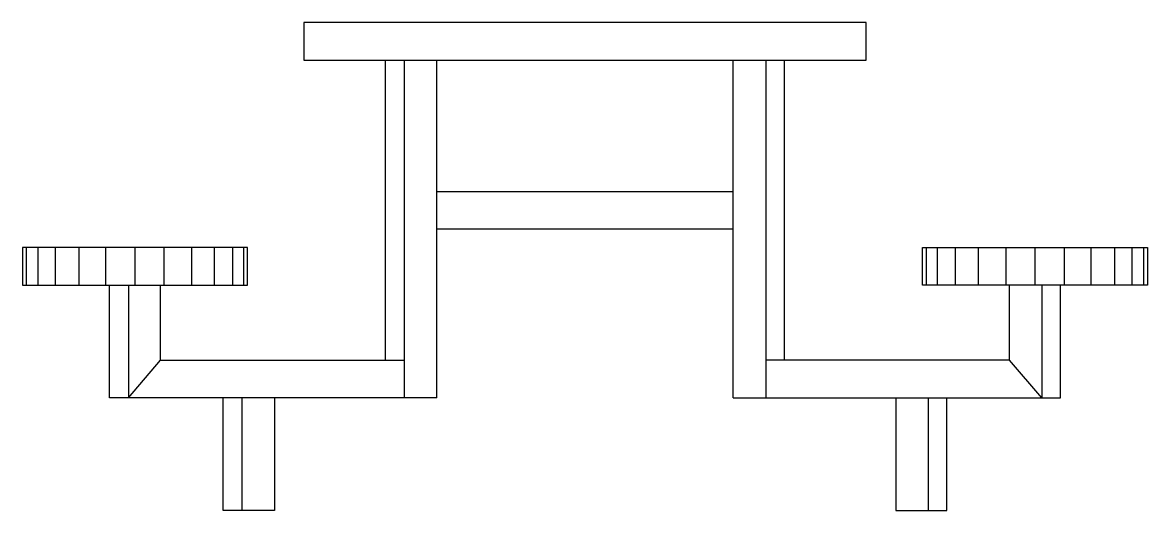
# Model space of a CAD drawing. Extents: x 0 to 1.52, y 0 to 0.66.
import ezdxf

# ---------------------------------------------------------------- set-up
doc = ezdxf.new("R2010")
doc.units = 0
doc.header["$LTSCALE"] = 2
doc.layers.get('0').update_dxf_attribs({"linetype": 'CONTINUOUS'})

msp = doc.modelspace()

# ---------------------------------------------------------------- linework, layer by layer
at = {"color": 0, "linetype": 'BYBLOCK'}
for p, q in [((1.1431, 0.6604), (0.3812, 0.6604)), ((0.3812, 0.6604), (0.3812, 0.6096)), ((1.1431, 0.6096), (1.1431, 0.6604)), ((0.3812, 0.6096), (1.1431, 0.6096)), ((0.4919, 0.2032), (0.4919, 0.6096)), ((0.5172, 0.6096), (0.5172, 0.1525)), ((0.5612, 0.1525), (0.5612, 0.6096)), ((0.963, 0.1525), (0.963, 0.6096)), ((1.0071, 0.6096), (1.0071, 0.1525)), ((1.0324, 0.2032), (1.0324, 0.6096)), ((0.5612, 0.4317), (0.963, 0.4317)), ((0.963, 0.3809), (0.5612, 0.3809)), ((0.3048, 0.3557), (0, 0.3557)), ((0, 0.3557), (0, 0.3047)), ((0.0055, 0.3047), (0.0055, 0.3557)), ((0.0207, 0.3557), (0.0207, 0.3047)), ((0.0448, 0.3047), (0.0448, 0.3557)), ((0.0764, 0.3557), (0.0764, 0.3047)), ((0.113, 0.3047), (0.113, 0.3557)), ((0.1524, 0.3557), (0.1524, 0.3047)), ((0.1921, 0.3047), (0.1921, 0.3557)), ((0.2288, 0.3557), (0.2288, 0.3047)), ((0.2603, 0.3047), (0.2603, 0.3557)), ((0.2845, 0.3557), (0.2845, 0.3047)), ((0.2997, 0.3047), (0.2997, 0.3557)), ((0.3048, 0.3047), (0.3048, 0.3557)), ((1.2195, 0.3557), (1.5243, 0.3557)), ((1.2195, 0.3047), (1.2195, 0.3557)), ((1.2246, 0.3557), (1.2246, 0.3047)), ((1.2398, 0.3047), (1.2398, 0.3557)), ((1.2639, 0.3557), (1.2639, 0.3047)), ((1.2955, 0.3047), (1.2955, 0.3557)), ((1.3321, 0.3557), (1.3321, 0.3047)), ((1.3719, 0.3047), (1.3719, 0.3557)), ((1.4112, 0.3557), (1.4112, 0.3047)), ((1.4479, 0.3047), (1.4479, 0.3557)), ((1.4795, 0.3557), (1.4795, 0.3047)), ((1.5036, 0.3047), (1.5036, 0.3557)), ((1.5188, 0.3557), (1.5188, 0.3047)), ((1.5243, 0.3557), (1.5243, 0.3047)), ((0, 0.3047), (0.3048, 0.3047)), ((0.1177, 0.1525), (0.1177, 0.3047)), ((0.1434, 0.3047), (0.1434, 0.1525)), ((0.1871, 0.2032), (0.1871, 0.3047)), ((1.5243, 0.3047), (1.2195, 0.3047)), ((1.3372, 0.2032), (1.3372, 0.3047)), ((1.3812, 0.3047), (1.3812, 0.1525)), ((1.4066, 0.1525), (1.4066, 0.3047)), ((0.1434, 0.1525), (0.1871, 0.2032)), ((0.1871, 0.2032), (0.5172, 0.2032)), ((1.3372, 0.2032), (1.0071, 0.2032)), ((1.3812, 0.1525), (1.3372, 0.2032)), ((0.5612, 0.1525), (0.1177, 0.1525)), ((0.272, 0), (0.272, 0.1525)), ((0.2974, 0.1525), (0.2974, 0)), ((0.3414, 0.1525), (0.3414, 0)), ((0.963, 0.1525), (1.4066, 0.1525)), ((1.1832, 0.1525), (1.1832, 0)), ((1.2269, 0.1525), (1.2269, 0)), ((1.2526, 0), (1.2526, 0.1525)), ((0.3414, 0), (0.272, 0)), ((1.1832, 0), (1.2526, 0))]:
    msp.add_line(p, q, dxfattribs=at)

doc.saveas('drawing.dxf')
